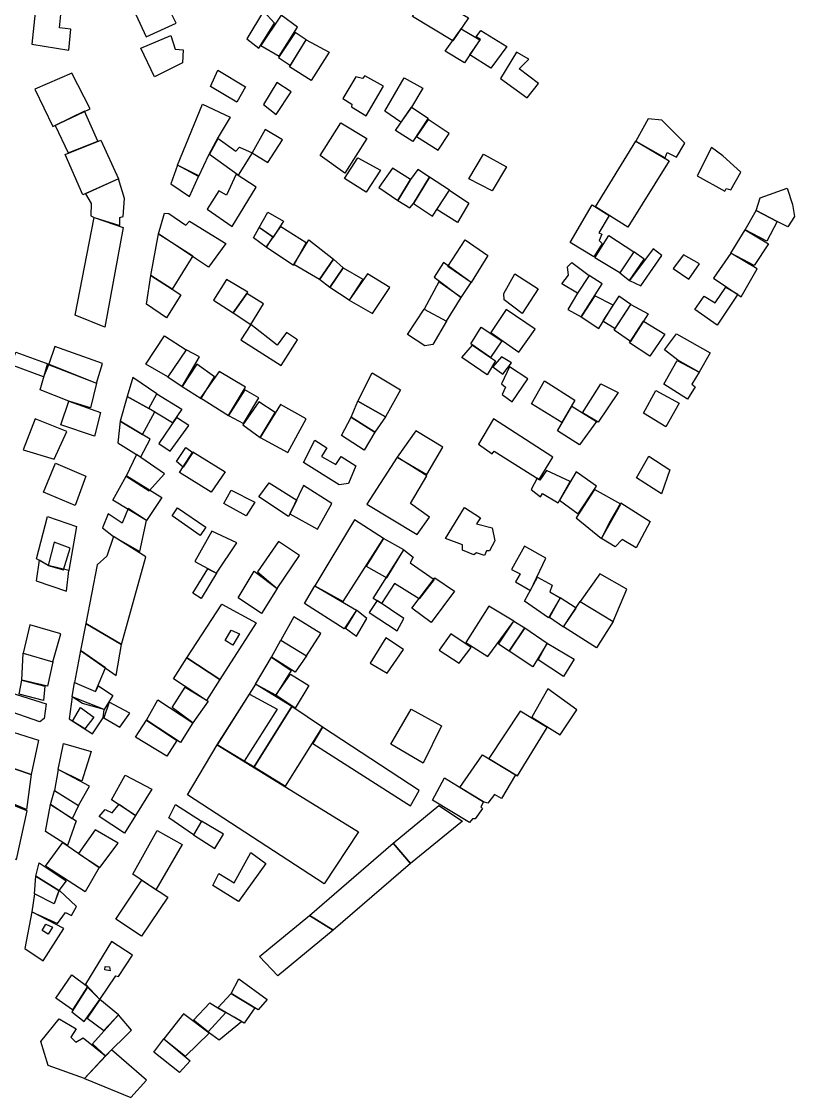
# Model space of a CAD drawing. Extents: x 144 to 1780, y -10 to 1664.
# Drawn here: x 1194 to 1780, y 285 to 1100 of the extents above; entities that cross this region are included whole.
import ezdxf

# ---------------------------------------------------------------- set-up
doc = ezdxf.new("R2010")
doc.units = 0

msp = doc.modelspace()

# ---------------------------------------------------------------- linework, layer by layer
at = {"layer": ''}
for points in [[(1274.354042, 1120.03883), (1288.687371, 1088.705499), (1311.354038, 1099.038832), (1296.35404, 1129.705497), (1274.354042, 1120.03883)], [(1521.020715, 1085.538818), (1490.520717, 1104.038816), (1501.354008, 1121.705509), (1533.020713, 1103.038818), (1521.020715, 1085.538818)], [(1205.020727, 1112.038814), (1202.020727, 1083.038814), (1230.020725, 1078.538814), (1231.520725, 1094.538814), (1223.020725, 1095.538814), (1224.520725, 1110.538814), (1205.020727, 1112.038814)], [(1377.520721, 1108.038814), (1365.020723, 1087.038814), (1374.020723, 1080.038814), (1386.020721, 1099.038814), (1377.520721, 1108.038814)], [(1375.520723, 1082.038814), (1389.520721, 1074.038816), (1403.520721, 1096.038814), (1391.020721, 1105.038814), (1375.520723, 1082.038814)], [(1541.687324, 1086.372188), (1530.020659, 1069.038858), (1515.353996, 1077.705521), (1527.353994, 1094.705519), (1541.687324, 1086.372188)], [(1550.020691, 1065.038834), (1534.020695, 1075.03883), (1542.020695, 1086.705497), (1538.687361, 1088.705497), (1542.354028, 1093.372164), (1562.020691, 1081.372166), (1550.020691, 1065.038834)], [(1295.020717, 1058.372156), (1284.687385, 1080.03882), (1307.35405, 1089.705487), (1310.687383, 1079.372156), (1316.687383, 1078.705489), (1316.35405, 1069.038822), (1295.020717, 1058.372156)], [(1389.020721, 1073.038816), (1398.020721, 1067.038816), (1410.020689, 1086.372174), (1401.520721, 1092.038816), (1389.020721, 1073.038816)], [(1427.354016, 1077.038842), (1413.687351, 1055.705511), (1397.354022, 1066.038842), (1410.020689, 1086.372174), (1427.354016, 1077.038842)], [(1578.687312, 1071.705527), (1569.353982, 1077.03886), (1557.353984, 1057.038862), (1577.353976, 1042.372198), (1586.020641, 1053.372198), (1571.353978, 1064.372196), (1578.687312, 1071.705527)], [(1218.020713, 1020.705497), (1246.354044, 1034.03883), (1232.354046, 1061.038828), (1204.354048, 1049.038828), (1218.020713, 1020.705497)], [(1337.354046, 1051.038824), (1343.020713, 1063.372156), (1364.020711, 1050.705493), (1357.354044, 1039.038826), (1337.354046, 1051.038824)], [(1377.687375, 1037.37216), (1387.354042, 1029.705495), (1398.687375, 1047.038826), (1387.687375, 1054.038826), (1377.687375, 1037.37216)], [(1437.687347, 1042.03885), (1444.687345, 1037.705517), (1444.354012, 1035.705517), (1455.35401, 1028.705521), (1468.687343, 1051.372184), (1454.354012, 1059.038848), (1452.687345, 1057.038848), (1447.687345, 1058.372182), (1437.687347, 1042.03885)], [(1498.354036, 1049.705497), (1489.687365, 1035.372168), (1481.687369, 1024.03883), (1469.687371, 1032.372164), (1484.354038, 1057.705493), (1498.354036, 1049.705497)], [(1312.354036, 991.372174), (1331.354036, 1037.705503), (1352.354032, 1027.705503), (1343.354034, 1012.705507), (1336.020701, 999.03884), (1328.354032, 982.705509), (1312.354036, 991.372174)], [(1219.687379, 1021.372164), (1229.687377, 1000.705501), (1252.020711, 1009.705501), (1242.020711, 1032.372164), (1219.687379, 1021.372164)], [(1502.354028, 1027.038834), (1490.687363, 1009.372168), (1477.687365, 1017.705501), (1489.687365, 1035.372168), (1502.354028, 1027.038834)], [(1456.020703, 1011.705501), (1439.354036, 985.372168), (1420.687371, 998.705501), (1436.354036, 1023.372164), (1456.020703, 1011.705501)], [(1493.687363, 1013.038834), (1510.020695, 1002.705503), (1518.354028, 1015.37217), (1502.354028, 1026.038834), (1493.687363, 1013.038834)], [(1682.020697, 997.038828), (1683.520697, 1001.038828), (1690.520695, 997.538828), (1697.020695, 1008.038828), (1679.520697, 1025.538826), (1669.020701, 1026.538826), (1659.687339, 1009.705511), (1682.020697, 997.038828)], [(1369.020697, 1000.705509), (1358.35403, 983.705509), (1336.687365, 999.372174), (1343.354032, 1011.705507), (1356.687363, 1002.038842), (1359.35403, 1005.038842), (1369.020697, 1000.705509)], [(1379.020719, 1018.53882), (1369.020697, 1000.705509), (1381.020717, 993.53882), (1392.020717, 1010.53882), (1379.020719, 1018.53882)], [(1240.687375, 969.038838), (1227.354044, 999.372168), (1254.354044, 1010.372168), (1267.687375, 981.038838), (1240.687375, 969.038838)], [(1685.020665, 994.705515), (1653.687335, 944.372186), (1629.354006, 959.705515), (1659.687339, 1009.705511), (1685.020665, 994.705515)], [(1739.353988, 986.038852), (1725.687326, 998.372186), (1717.020661, 1004.705515), (1706.353994, 983.372186), (1727.35399, 971.705523), (1728.35399, 973.705523), (1731.687324, 972.705523), (1739.353988, 986.038852)], [(1466.354036, 987.705497), (1455.354038, 971.038832), (1439.020707, 981.372164), (1449.020707, 997.03883), (1466.354036, 987.705497)], [(1561.687353, 990.03884), (1551.020687, 972.03884), (1533.354024, 981.03884), (1544.354022, 999.705505), (1561.687353, 990.03884)], [(1312.354036, 991.372174), (1307.354036, 977.372176), (1321.687365, 967.705509), (1328.354032, 982.705509), (1328.687365, 983.372176), (1312.354036, 991.372174)], [(1465.020713, 974.538822), (1479.520711, 964.538826), (1489.020711, 980.538824), (1475.520713, 989.038822), (1465.020713, 974.538822)], [(1479.520711, 964.538826), (1488.520711, 959.038826), (1491.354014, 962.372186), (1503.354014, 982.372182), (1494.520711, 988.038824), (1489.020711, 980.538824), (1479.520711, 964.538826)], [(1242.687375, 969.705505), (1247.020709, 962.372174), (1246.687375, 953.038842), (1249.354042, 951.705509), (1268.687371, 945.705509), (1268.687371, 951.705509), (1271.354038, 952.372176), (1272.354038, 966.03884), (1267.687375, 981.038838), (1242.687375, 969.705505)], [(1354.020707, 945.038834), (1372.020707, 974.705501), (1357.020709, 984.705497), (1349.687375, 968.705499), (1343.687375, 972.038832), (1335.020709, 958.038834), (1354.020707, 945.038834)], [(1491.354014, 962.372186), (1505.687343, 952.705521), (1518.687341, 972.372186), (1503.354014, 982.372182), (1491.354014, 962.372186)], [(1518.687341, 972.372186), (1533.35402, 962.705507), (1524.687353, 948.038844), (1509.020691, 957.705507), (1518.687341, 972.372186)], [(1751.020651, 957.03886), (1754.020687, 966.538834), (1774.520685, 974.038836), (1778.520685, 961.538836), (1780.020685, 952.538838), (1775.020685, 944.538838), (1767.020647, 948.705527), (1751.020651, 957.03886)], [(1298.020705, 939.372176), (1302.687371, 955.03884), (1306.020705, 954.705507), (1318.687367, 946.038844), (1321.687367, 949.038844), (1349.020697, 932.038846), (1336.020697, 914.038846), (1298.020705, 939.372176)], [(1385.020705, 936.705503), (1374.354038, 944.038834), (1381.020705, 955.705501), (1392.687371, 949.038836), (1385.020705, 936.705503)], [(1639.687339, 953.372186), (1631.687339, 940.038852), (1634.020673, 939.038852), (1632.020673, 934.372186), (1634.354004, 932.038852), (1628.020671, 922.038852), (1610.020675, 932.705519), (1626.687339, 961.372182), (1639.687339, 953.372186)], [(1742.687318, 942.372194), (1751.020651, 957.03886), (1767.020647, 948.705527), (1759.020647, 933.705531), (1742.687318, 942.372194)], [(1235.020705, 877.705517), (1249.354042, 951.705509), (1271.354038, 944.038842), (1257.354036, 868.705519), (1235.020705, 877.705517)], [(1324.020701, 922.705513), (1308.354034, 897.372182), (1292.354036, 907.705513), (1298.020705, 939.372176), (1324.020701, 922.705513)], [(1384.687371, 937.038836), (1379.687361, 929.372182), (1370.020705, 936.37217), (1374.354038, 944.038834), (1374.687371, 944.038834), (1384.687371, 937.038836)], [(1400.354024, 915.372186), (1379.687361, 929.372182), (1390.687359, 945.038846), (1410.020691, 932.705515), (1400.354024, 915.372186)], [(1647.687334, 909.705523), (1628.687337, 921.038854), (1639.354002, 938.038852), (1658.353998, 925.705523), (1647.687334, 909.705523)], [(1731.687318, 924.705531), (1742.687318, 942.372194), (1760.35398, 931.705531), (1749.35398, 915.372198), (1731.687318, 924.705531)], [(1420.020687, 904.705521), (1400.687357, 916.038852), (1412.020691, 934.705515), (1430.687353, 920.038852), (1420.020687, 904.705521)], [(1535.020637, 902.372223), (1517.353976, 914.705553), (1530.353976, 934.705549), (1547.687304, 923.038888), (1535.020637, 902.372223)], [(1647.687334, 909.705523), (1655.020695, 904.038836), (1666.020695, 920.038834), (1658.353998, 925.705523), (1647.687334, 909.705523)], [(1655.020695, 904.038836), (1663.520695, 900.038836), (1679.520693, 923.038834), (1673.020695, 928.038834), (1655.020695, 904.038836)], [(1708.020657, 916.705527), (1696.020659, 923.372194), (1688.020659, 913.03886), (1700.020657, 905.038864), (1708.020657, 916.705527)], [(1718.68732, 905.705531), (1739.687314, 891.705533), (1751.687314, 912.705533), (1731.687318, 924.705531), (1718.68732, 905.705531)], [(1428.020685, 898.705523), (1420.020687, 904.705521), (1430.687353, 920.038852), (1438.020685, 913.705521), (1428.020685, 898.705523)], [(1428.020685, 898.705523), (1438.020685, 913.705521), (1453.020681, 905.038858), (1442.687347, 889.038858), (1428.020685, 898.705523)], [(1527.520663, 891.03887), (1535.020637, 902.372223), (1514.020669, 917.538864), (1507.020669, 906.538864), (1527.520663, 891.03887)], [(1624.354014, 907.705517), (1615.687347, 894.372184), (1603.687347, 901.372182), (1608.687347, 908.038848), (1608.020681, 914.37218), (1611.354014, 917.705513), (1624.354014, 907.705517)], [(1289.020701, 886.038848), (1292.354036, 907.705513), (1308.354034, 897.372182), (1315.020699, 893.038848), (1304.020699, 875.705519), (1289.020701, 886.038848)], [(1442.687347, 889.038858), (1460.35401, 879.038862), (1473.35401, 898.705527), (1456.354014, 909.038858), (1442.687347, 889.038858)], [(1585.687341, 897.705521), (1573.687341, 879.038856), (1560.020679, 889.372186), (1559.687345, 894.038852), (1568.020679, 909.038852), (1585.687341, 897.705521)], [(1615.687347, 894.372184), (1608.354014, 882.038852), (1618.354002, 876.372194), (1634.35401, 901.372184), (1624.354014, 907.705517), (1615.687347, 894.372184)], [(1339.687361, 889.038852), (1354.687359, 879.372188), (1365.687359, 895.038852), (1349.687361, 904.705515), (1339.687361, 889.038852)], [(1510.520669, 903.038864), (1499.353978, 882.372223), (1516.35397, 873.038896), (1527.520663, 891.03887), (1510.520669, 903.038864)], [(1704.520691, 882.038838), (1711.520689, 892.038838), (1720.020687, 887.038838), (1728.020687, 899.038838), (1737.020685, 893.538838), (1721.520687, 870.03884), (1704.520691, 882.038838)], [(1354.687359, 879.372188), (1368.020703, 870.705511), (1377.687369, 886.372174), (1365.020705, 894.03884), (1354.687359, 879.372188)], [(1631.687332, 867.705531), (1642.687332, 885.372194), (1628.687335, 892.372194), (1618.354002, 876.372194), (1631.687332, 867.705531)], [(1656.020663, 885.705527), (1647.020665, 892.03886), (1634.687332, 873.372196), (1644.020665, 867.705531), (1656.020663, 885.705527)], [(1506.020639, 855.372233), (1500.020641, 854.372231), (1486.687312, 863.038896), (1499.353978, 882.372223), (1516.35397, 873.038896), (1506.020639, 855.372233)], [(1550.020657, 864.538876), (1571.020651, 849.538882), (1583.520649, 867.03888), (1561.520657, 882.038874), (1550.020657, 864.538876)], [(1655.687328, 857.705533), (1643.353998, 866.372198), (1656.020663, 885.705527), (1669.020659, 878.705531), (1655.687328, 857.705533)], [(1681.687324, 863.372199), (1670.353992, 846.705533), (1655.020661, 856.705533), (1665.687328, 873.038864), (1681.687324, 863.372199)], [(1368.020703, 870.705511), (1360.520717, 859.038826), (1391.020715, 839.538828), (1403.520715, 859.038828), (1395.020715, 864.538826), (1388.020715, 855.038828), (1368.020703, 870.705511)], [(1558.354016, 858.372184), (1549.687351, 845.705519), (1534.687353, 856.03885), (1542.687353, 868.705515), (1558.354016, 858.372184)], [(1288.520699, 840.538858), (1302.520699, 862.038854), (1319.020695, 851.538858), (1305.020695, 831.03886), (1288.520699, 840.538858)], [(1707.687328, 834.372198), (1691.520689, 843.538842), (1681.520693, 851.53884), (1690.520691, 863.538838), (1716.020687, 849.038842), (1707.687328, 834.372198)], [(1211.020705, 831.038854), (1186.520709, 840.03885), (1190.020709, 849.53885), (1215.020705, 840.538854), (1211.020705, 831.038854)], [(1215.020705, 840.538854), (1251.020701, 826.038858), (1255.520701, 841.038854), (1219.520707, 854.03885), (1215.020705, 840.538854)], [(1305.020695, 831.03886), (1316.020693, 823.538864), (1329.020693, 846.03886), (1319.020695, 851.538858), (1305.020695, 831.03886)], [(1536.020703, 855.038834), (1549.687351, 845.705519), (1553.520701, 843.038836), (1547.020701, 832.538836), (1528.020703, 845.538834), (1536.020703, 855.038834)], [(1208.520705, 821.038856), (1214.020707, 840.538852), (1251.020701, 826.038858), (1246.520701, 807.53886), (1230.020687, 812.538888), (1208.520705, 821.038856)], [(1316.020693, 823.538864), (1330.520691, 814.538866), (1340.520691, 831.038864), (1327.020693, 840.53886), (1316.020693, 823.538864)], [(1551.520701, 838.538836), (1559.020701, 833.038836), (1565.520701, 841.538836), (1558.020701, 846.038836), (1551.520701, 838.538836)], [(1707.687328, 834.372198), (1702.353994, 825.372199), (1704.687328, 823.372199), (1699.020661, 814.038866), (1681.020665, 825.372196), (1691.020665, 843.372196), (1707.687328, 834.372198)], [(1330.020691, 815.038866), (1351.020689, 801.53887), (1364.020687, 823.038866), (1344.020691, 835.038864), (1330.020691, 815.038866)], [(1449.020709, 812.538836), (1460.020709, 834.038834), (1481.520705, 821.038836), (1470.020705, 800.538838), (1449.020709, 812.538836)], [(1578.020701, 829.538838), (1564.020701, 838.538836), (1558.020701, 825.538838), (1561.020701, 823.038838), (1558.520701, 817.538838), (1566.020701, 812.038838), (1578.020701, 829.538838)], [(1296.687369, 818.03885), (1278.687371, 830.372182), (1274.354038, 816.03885), (1290.687367, 807.038854), (1296.687369, 818.03885)], [(1613.687339, 813.372192), (1603.687339, 796.372196), (1580.687347, 810.372192), (1590.687343, 828.038856), (1613.687339, 813.372192)], [(1619.354006, 803.705529), (1633.354004, 825.705525), (1646.354002, 819.038862), (1631.354002, 796.705531), (1619.354006, 803.705529)], [(1274.354038, 816.03885), (1269.020705, 797.372188), (1286.020701, 787.372188), (1295.354034, 804.372188), (1274.354038, 816.03885)], [(1315.687367, 806.372188), (1308.687367, 796.038854), (1290.687367, 807.038854), (1296.687369, 818.03885), (1315.687367, 806.372188)], [(1351.020689, 801.53887), (1362.520685, 795.538872), (1374.020685, 815.03887), (1363.520687, 821.038866), (1351.020689, 801.53887)], [(1692.520683, 811.038848), (1682.520683, 793.03885), (1665.520687, 803.538846), (1675.020687, 820.538846), (1692.520683, 811.038848)], [(1230.020687, 812.538888), (1254.020681, 804.038892), (1249.520681, 786.038898), (1224.020685, 794.538892), (1230.020687, 812.538888)], [(1362.020685, 794.538872), (1375.020683, 785.038876), (1386.520683, 804.038872), (1374.020685, 812.03887), (1362.020685, 794.538872)], [(1375.020683, 785.038876), (1396.020679, 773.53888), (1410.020679, 799.038876), (1390.520683, 810.038872), (1375.020683, 785.038876)], [(1444.020697, 800.372184), (1449.020709, 812.538836), (1470.020705, 800.538838), (1462.020693, 789.038854), (1444.020697, 800.372184)], [(1611.354006, 808.705529), (1619.354006, 803.705529), (1630.020669, 797.038864), (1617.020671, 779.372199), (1600.354006, 790.038862), (1611.354006, 808.705529)], [(1321.020699, 794.038858), (1311.687367, 800.038854), (1298.354034, 780.372192), (1307.020699, 774.705525), (1321.020699, 794.038858)], [(1462.020693, 789.038854), (1454.020693, 775.37219), (1436.687363, 786.372186), (1444.020697, 800.372184), (1462.020693, 789.038854)], [(1204.520689, 799.03889), (1195.520689, 775.538896), (1219.020683, 768.5389), (1228.520683, 789.538896), (1204.520689, 799.03889)], [(1269.020705, 797.372188), (1267.354036, 781.038854), (1281.520701, 772.038858), (1284.687367, 770.372192), (1291.687367, 783.705525), (1269.020705, 797.372188)], [(1597.020693, 770.038846), (1552.020697, 799.038842), (1540.520697, 780.038842), (1551.020697, 772.538844), (1552.520697, 774.538844), (1586.520693, 753.03885), (1597.020693, 770.038846)], [(1408.020675, 766.038882), (1416.520675, 783.03888), (1425.520673, 777.038882), (1421.520673, 770.538884), (1432.520669, 764.538886), (1436.520669, 770.538886), (1447.520667, 763.538888), (1442.020667, 750.03889), (1435.020669, 749.03889), (1408.020675, 766.038882)], [(1479.020643, 770.03891), (1501.520637, 757.038916), (1513.520635, 777.538912), (1493.020643, 790.038908), (1479.020643, 770.03891)], [(1318.687365, 777.372194), (1324.020699, 773.705529), (1316.687365, 762.372196), (1311.687365, 766.705529), (1318.687365, 777.372194)], [(1302.520699, 757.538862), (1281.520701, 772.038858), (1273.520701, 755.538862), (1291.020699, 744.538864), (1302.520699, 757.538862)], [(1314.020699, 758.538862), (1324.020699, 774.038862), (1348.520695, 759.038866), (1338.020695, 743.538868), (1314.020699, 758.538862)], [(1501.520637, 756.038918), (1479.020643, 770.03891), (1456.020645, 734.538918), (1494.020631, 711.53893), (1503.520631, 724.538928), (1489.020637, 735.038922), (1501.520637, 756.038918)], [(1669.687328, 770.705537), (1685.687324, 760.372207), (1679.35399, 742.372207), (1660.353994, 754.372203), (1669.687328, 770.705537)], [(1220.020683, 765.5389), (1243.020679, 755.538906), (1235.020675, 733.538914), (1211.020683, 743.538908), (1220.020683, 765.5389)], [(1610.020689, 751.53885), (1592.020693, 760.038846), (1587.020693, 752.53885), (1585.020693, 754.038848), (1580.520693, 745.53885), (1587.520691, 740.03885), (1589.020691, 742.53885), (1601.020689, 735.53885), (1610.020689, 751.53885)], [(1602.020605, 737.538938), (1616.020599, 727.038944), (1630.020599, 748.038938), (1614.520603, 759.038934), (1602.020605, 737.538938)], [(1300.520699, 739.538866), (1289.020699, 722.038868), (1263.520701, 737.538864), (1273.520701, 755.538862), (1274.020701, 756.038862), (1300.520699, 739.538866)], [(1374.020689, 740.038872), (1382.020689, 750.538868), (1403.020685, 737.538874), (1396.520685, 725.038874), (1374.020689, 740.038872)], [(1371.020689, 736.038872), (1364.520689, 725.538872), (1347.520693, 735.03887), (1353.020693, 745.038868), (1371.020689, 736.038872)], [(1408.020673, 748.538888), (1397.520673, 727.03889), (1418.520667, 715.538896), (1429.520667, 735.038892), (1408.020673, 748.538888)], [(1648.520651, 734.538884), (1628.520657, 745.53888), (1614.520659, 724.038884), (1633.687242, 708.372301), (1648.520651, 734.538884)], [(1670.68723, 721.372303), (1660.020563, 701.372309), (1649.353902, 707.705637), (1644.020571, 702.038972), (1633.687242, 708.372301), (1640.687242, 721.705629), (1648.353906, 735.372293), (1670.68723, 721.372303)], [(1255.520701, 716.538868), (1264.020701, 710.038868), (1284.020699, 698.538872), (1289.020699, 722.038868), (1275.020701, 731.038866), (1270.520701, 720.038868), (1260.020701, 727.038866), (1255.520701, 716.538868)], [(1308.354028, 725.705535), (1312.354028, 731.705535), (1334.020693, 717.038872), (1329.687359, 710.705539), (1308.354028, 725.705535)], [(1515.520697, 708.53885), (1530.020697, 732.038846), (1542.020695, 724.03885), (1539.020695, 719.53885), (1551.020695, 716.53885), (1553.020693, 706.53885), (1549.020693, 699.03885), (1546.520693, 699.03885), (1545.020693, 695.53885), (1539.020695, 697.53885), (1537.020695, 696.03885), (1528.520695, 699.53885), (1528.520695, 703.53885), (1515.520697, 708.53885)], [(1236.020703, 717.538864), (1230.020703, 684.03887), (1214.520703, 688.038868), (1205.520707, 693.038866), (1214.020707, 725.03886), (1236.020703, 717.538864)], [(1468.520637, 708.538928), (1446.520645, 722.53892), (1416.520645, 672.538932), (1438.020639, 660.538938), (1468.520637, 708.538928)], [(1243.020699, 644.03888), (1270.020695, 628.038884), (1288.520697, 694.538874), (1264.020701, 710.038868), (1259.020699, 695.038872), (1251.520701, 688.538872), (1243.020699, 644.03888)], [(1357.520689, 705.038874), (1338.520691, 714.038872), (1325.520691, 691.038876), (1342.020689, 682.038878), (1357.520689, 705.038874)], [(1231.020703, 701.038866), (1219.020703, 705.538864), (1214.520703, 688.038868), (1226.020703, 684.53887), (1231.020703, 701.038866)], [(1388.020681, 670.538884), (1405.020681, 695.53888), (1389.020685, 706.038878), (1373.020685, 683.03888), (1388.020681, 670.538884)], [(1484.020673, 699.705549), (1468.520637, 708.538928), (1455.520679, 687.538878), (1471.020675, 678.53888), (1484.020673, 699.705549)], [(1591.520689, 693.538854), (1575.520689, 702.538852), (1565.520689, 685.038852), (1572.020689, 681.538856), (1568.520689, 675.538856), (1580.020689, 669.038858), (1591.520689, 693.538854)], [(1495.687335, 662.705555), (1477.020671, 674.372217), (1467.020671, 659.038888), (1460.687339, 663.038884), (1484.020673, 699.705549), (1491.020671, 694.372215), (1488.687337, 690.038882), (1507.020669, 677.372219), (1495.687335, 662.705555)], [(1207.687373, 692.038866), (1205.354036, 676.372203), (1228.354036, 668.372205), (1230.020703, 684.03887), (1214.520703, 688.038868), (1207.687373, 692.038866)], [(1342.020689, 682.038878), (1330.520689, 663.038882), (1324.020691, 667.03888), (1335.520689, 685.538878), (1342.020689, 682.038878)], [(1358.520685, 663.538884), (1370.520685, 683.53888), (1388.020681, 670.538884), (1376.020681, 651.538888), (1358.520685, 663.538884)], [(1490.020669, 655.705555), (1507.354002, 678.705553), (1522.353998, 668.372223), (1504.687332, 644.705561), (1490.020669, 655.705555)], [(1593.687332, 648.372217), (1575.354002, 661.038882), (1585.354002, 679.038878), (1596.353998, 673.038882), (1594.687332, 668.038882), (1602.353998, 663.372215), (1593.687332, 648.372217)], [(1653.020645, 670.038898), (1632.520649, 681.538894), (1617.520587, 660.538966), (1642.520575, 645.538978), (1653.020645, 670.038898)], [(1438.687341, 640.038888), (1408.687347, 659.038882), (1416.520645, 672.538932), (1448.020675, 654.038884), (1438.687341, 640.038888)], [(1463.687339, 661.372217), (1457.687339, 652.372221), (1479.020669, 638.372225), (1484.020669, 647.705559), (1463.687339, 661.372217)], [(1614.687328, 655.705551), (1602.353998, 663.372215), (1594.353998, 648.705551), (1605.020587, 641.538972), (1614.687328, 655.705551)], [(1372.020681, 644.53889), (1344.520681, 601.538896), (1319.520687, 618.03889), (1346.020685, 658.538884), (1372.020681, 644.53889)], [(1439.687341, 640.372221), (1448.020673, 634.372223), (1456.020673, 647.705555), (1448.020675, 654.038884), (1439.687341, 640.372221)], [(1567.354002, 645.705549), (1548.520693, 657.038854), (1531.020693, 629.538854), (1547.520693, 619.038856), (1567.354002, 645.705549)], [(1605.020587, 641.538972), (1617.520587, 660.538966), (1642.520575, 645.538978), (1630.020577, 625.538984), (1605.020587, 641.538972)], [(1421.020677, 636.372221), (1400.687347, 649.038884), (1390.687347, 631.372219), (1410.35401, 619.372223), (1421.020677, 636.372221)], [(1563.687335, 623.038886), (1555.687335, 628.372217), (1567.354002, 645.705549), (1575.687334, 640.705551), (1563.687335, 623.038886)], [(1224.020701, 636.038876), (1200.520703, 643.038876), (1195.520703, 621.53888), (1218.020701, 615.038882), (1224.020701, 636.038876)], [(1243.020699, 644.03888), (1239.020699, 623.538884), (1266.020693, 604.53889), (1270.020695, 628.038884), (1243.020699, 644.03888)], [(1359.520681, 636.03889), (1354.520681, 627.53889), (1348.520685, 631.03889), (1353.020685, 639.03889), (1359.520681, 636.03889)], [(1581.687332, 611.03889), (1563.687335, 623.038886), (1575.687334, 640.705551), (1592.687314, 629.038904), (1581.687332, 611.03889)], [(1401.687343, 607.038892), (1383.687347, 618.372221), (1390.687347, 631.372219), (1410.35401, 619.372223), (1401.687343, 607.038892)], [(1458.354004, 614.038896), (1471.354002, 606.372231), (1483.687334, 624.372229), (1470.354004, 633.038892), (1458.354004, 614.038896)], [(1535.020657, 625.705567), (1519.687328, 636.038896), (1510.687328, 623.705565), (1526.020657, 614.038902), (1535.020657, 625.705567)], [(1585.687314, 616.372241), (1592.687314, 629.038904), (1613.020643, 617.038912), (1605.020643, 603.705579), (1585.687314, 616.372241)], [(1218.020701, 615.038882), (1214.020701, 596.538886), (1194.520701, 601.038884), (1195.520703, 621.53888), (1218.020701, 615.038882)], [(1239.020699, 623.538884), (1234.35403, 599.372223), (1250.354028, 592.372223), (1258.020695, 610.372221), (1239.020699, 623.538884)], [(1319.520687, 618.03889), (1344.520681, 601.538896), (1334.520681, 585.5389), (1309.520687, 602.038892), (1319.520687, 618.03889)], [(1371.687347, 598.038892), (1383.687347, 618.372221), (1398.687343, 608.372225), (1387.020677, 589.705563), (1371.687347, 598.038892)], [(1398.020677, 605.705559), (1412.020675, 597.038896), (1401.687341, 579.705565), (1387.020677, 589.705563), (1398.020677, 605.705559)], [(1212.020701, 596.538886), (1211.020701, 585.538886), (1192.520701, 590.538886), (1194.520701, 601.038884), (1212.020701, 596.538886)], [(1232.687361, 588.372223), (1234.35403, 599.372223), (1250.354028, 592.372223), (1252.687361, 596.705557), (1263.354026, 589.372225), (1257.020693, 578.705563), (1232.687361, 588.372223)], [(1335.687347, 585.0389), (1324.020681, 568.705571), (1308.354018, 580.372233), (1318.354018, 595.705563), (1335.687347, 585.0389)], [(1371.687347, 598.038892), (1342.520637, 552.038982), (1370.687343, 535.372239), (1399.020677, 581.038898), (1371.687347, 598.038892)], [(1213.020701, 583.038888), (1211.520699, 572.03889), (1208.020699, 569.538892), (1182.020701, 578.538886), (1179.020703, 582.038886), (1181.520703, 593.038884), (1213.020701, 583.038888)], [(1230.354028, 571.705563), (1248.020693, 560.372233), (1256.020691, 572.372229), (1257.020693, 578.705563), (1240.354028, 583.372225), (1232.687361, 588.372223), (1230.354028, 571.705563)], [(1388.020629, 579.038978), (1363.020629, 539.53899), (1342.520637, 552.038982), (1367.020637, 590.538968), (1388.020629, 579.038978)], [(1581.020569, 573.039014), (1602.520559, 559.539024), (1615.020557, 578.539018), (1593.020567, 594.539006), (1581.020569, 573.039014)], [(1249.020693, 573.038896), (1242.354026, 564.038896), (1233.020695, 570.038896), (1239.020695, 580.372225), (1249.020693, 573.038896)], [(1256.687357, 572.372229), (1268.687355, 565.372233), (1276.354022, 576.038896), (1260.687359, 584.372227), (1256.687357, 572.372229)], [(1324.020681, 568.705571), (1314.687347, 553.705573), (1289.020687, 570.705567), (1297.687353, 586.038896), (1324.020681, 568.705571)], [(1422.354004, 565.372237), (1399.020677, 581.038898), (1370.687343, 535.372239), (1394.354004, 520.705579), (1422.354004, 565.372237)], [(1498.520603, 538.038996), (1474.020613, 552.538986), (1489.520613, 579.038976), (1512.520603, 566.538986), (1498.520603, 538.038996)], [(1548.520573, 541.539022), (1570.020563, 528.539034), (1592.520561, 565.03902), (1572.020571, 577.53901), (1548.520573, 541.539022)], [(1207.020699, 555.538892), (1201.520697, 529.5389), (1177.520701, 537.538896), (1183.020701, 563.038892), (1207.020699, 555.538892)], [(1312.020681, 555.372239), (1304.354014, 543.372239), (1280.687353, 557.705571), (1289.020687, 570.705567), (1312.020681, 555.372239)], [(1422.354004, 565.372237), (1415.020671, 553.038906), (1489.020655, 505.705593), (1495.687322, 517.372255), (1422.354004, 565.372237)], [(1222.020693, 533.372241), (1226.020693, 553.038904), (1247.020689, 547.038908), (1240.020689, 524.372245), (1222.020693, 533.372241)], [(1449.520607, 486.03901), (1423.520611, 446.539024), (1320.020647, 514.038978), (1342.520637, 552.038982), (1449.520607, 486.03901)], [(1526.353984, 519.705593), (1543.687316, 544.372253), (1568.687308, 529.372261), (1558.020641, 511.372263), (1552.68731, 514.372261), (1547.68731, 507.705597), (1544.353978, 508.705595), (1526.353984, 519.705593)], [(1201.520697, 529.5389), (1198.020697, 503.038906), (1169.020701, 515.038902), (1176.020701, 538.038896), (1201.520697, 529.5389)], [(1222.020693, 533.372241), (1219.354024, 517.372245), (1237.35402, 506.038916), (1245.687353, 520.705579), (1222.020693, 533.372241)], [(1293.020679, 518.372249), (1280.687345, 498.372255), (1262.354016, 510.372249), (1272.687349, 529.038912), (1293.020679, 518.372249)], [(1505.68732, 510.038926), (1514.68732, 527.038922), (1544.353978, 508.705595), (1542.353978, 505.03893), (1543.68731, 503.705597), (1538.020645, 496.038932), (1536.020645, 496.038932), (1533.687312, 493.038932), (1505.68732, 510.038926)], [(1237.35402, 506.038916), (1232.687353, 496.03892), (1216.354024, 506.705583), (1219.354024, 517.372245), (1237.35402, 506.038916)], [(1190.520695, 465.038916), (1198.520697, 502.038906), (1174.020701, 511.538902), (1163.020699, 476.538912), (1190.520695, 465.038916)], [(1212.520691, 486.288916), (1216.354024, 506.705583), (1235.770689, 494.288916), (1229.020689, 475.78892), (1212.520691, 486.288916)], [(1280.687345, 498.372255), (1272.354014, 485.038922), (1253.020687, 497.705583), (1257.687351, 503.038916), (1263.020685, 500.372249), (1268.354018, 507.038914), (1280.687345, 498.372255)], [(1306.020679, 496.705583), (1311.020679, 506.705579), (1330.687343, 494.038918), (1324.687343, 483.705587), (1306.020679, 496.705583)], [(1528.520587, 494.03902), (1489.020593, 462.039028), (1476.020601, 477.539018), (1510.520595, 506.039012), (1528.520587, 494.03902)], [(1324.687343, 483.705587), (1340.687339, 473.372257), (1347.354006, 484.372255), (1330.687343, 494.038918), (1324.687343, 483.705587)], [(1267.520681, 477.538922), (1250.020685, 487.538918), (1237.520687, 469.538922), (1253.520685, 459.038926), (1267.520681, 477.538922)], [(1278.520649, 454.038998), (1297.020649, 487.038988), (1316.020643, 476.538994), (1296.020643, 442.039008), (1278.520649, 454.038998)], [(1253.020685, 459.038926), (1242.520685, 440.538932), (1212.520689, 460.038922), (1225.520689, 478.03892), (1253.020685, 459.038926)], [(1489.020593, 462.039028), (1430.520603, 411.539044), (1412.520609, 422.539036), (1476.020601, 477.539018), (1489.020593, 462.039028)], [(1379.354, 462.038932), (1358.687334, 433.372271), (1339.354002, 445.372265), (1343.687335, 454.372265), (1355.354002, 447.372267), (1368.020669, 470.372261), (1379.354, 462.038932)], [(1228.020685, 449.038928), (1222.520687, 441.538928), (1205.020689, 452.538924), (1207.520691, 462.538922), (1228.020685, 449.038928)], [(1222.520687, 441.538928), (1219.020685, 431.538932), (1204.020689, 439.038928), (1205.020689, 452.538924), (1222.520687, 441.538928)], [(1265.770677, 419.78894), (1285.520677, 449.538932), (1305.270673, 436.538938), (1285.270673, 407.038944), (1265.770677, 419.78894)], [(1204.020689, 439.038928), (1202.020687, 425.372271), (1221.520685, 416.538938), (1227.520685, 425.038936), (1232.020685, 422.538936), (1236.020685, 429.538934), (1222.770687, 441.788928), (1219.020685, 431.538932), (1204.020689, 439.038928)], [(1196.687351, 397.705613), (1210.687349, 388.372283), (1226.354016, 412.705611), (1202.020687, 425.372271), (1196.687351, 397.705613)], [(1217.687355, 413.705595), (1214.354022, 408.372261), (1210.020689, 411.372261), (1212.687355, 416.038926), (1217.687355, 413.705595)], [(1388.520607, 377.039056), (1374.520615, 391.539046), (1412.520609, 422.539036), (1430.520603, 411.539044), (1388.520607, 377.039056)], [(1278.354004, 392.705621), (1262.354008, 403.03895), (1242.687341, 370.705627), (1253.687339, 359.038966), (1265.687339, 377.03896), (1267.687337, 376.372293), (1278.354004, 392.705621)], [(1257.354014, 381.372273), (1257.687347, 384.038938), (1261.020681, 383.705605), (1261.354014, 380.705609), (1257.354014, 381.372273)], [(1244.354012, 368.705615), (1233.020679, 351.038956), (1220.354016, 360.038952), (1232.354016, 377.705611), (1244.354012, 368.705615)], [(1232.354012, 349.705623), (1241.687343, 342.372291), (1253.687339, 359.038966), (1244.354012, 368.372281), (1232.354012, 349.705623)], [(1380.520607, 359.039066), (1373.520607, 351.039068), (1353.020617, 363.539058), (1359.020617, 374.539052), (1380.520607, 359.039066)], [(1244.020679, 344.705619), (1256.687343, 335.372289), (1267.687339, 347.372293), (1253.687339, 359.038966), (1244.020679, 344.705619)], [(1343.020619, 352.539064), (1353.020617, 363.539058), (1371.020609, 352.539066), (1363.020611, 341.03907), (1343.020619, 352.539064)], [(1349.020659, 349.038966), (1335.687328, 334.372301), (1324.68733, 343.372299), (1337.020663, 356.372295), (1343.020619, 352.539064), (1349.020659, 349.038966)], [(1242.020673, 299.038974), (1214.354012, 309.038968), (1209.020683, 327.038962), (1222.687345, 344.372289), (1235.687345, 336.705627), (1231.687345, 330.372295), (1235.35401, 326.705631), (1241.020677, 330.038964), (1258.020673, 316.372301), (1242.020673, 299.038974)], [(1258.020673, 316.372301), (1277.687335, 335.705633), (1267.687339, 347.372293), (1248.020675, 325.372299), (1258.020673, 316.372301)], [(1302.020625, 329.039068), (1318.520619, 316.03908), (1336.520617, 333.53907), (1317.020625, 348.039062), (1302.020625, 329.039068)], [(1349.020659, 349.038966), (1335.687328, 334.372301), (1344.020659, 328.372305), (1361.020657, 342.372301), (1355.353992, 345.705635), (1349.020659, 349.038966)], [(1294.520627, 319.039074), (1302.020625, 329.039068), (1322.020617, 312.539082), (1314.020619, 303.539088), (1294.520627, 319.039074)], [(1242.020673, 299.038974), (1277.020671, 284.705641), (1289.020669, 297.705639), (1262.354006, 320.705627), (1242.020673, 299.038974)]]:
    msp.add_lwpolyline(points, dxfattribs=at)

doc.saveas('drawing.dxf')
